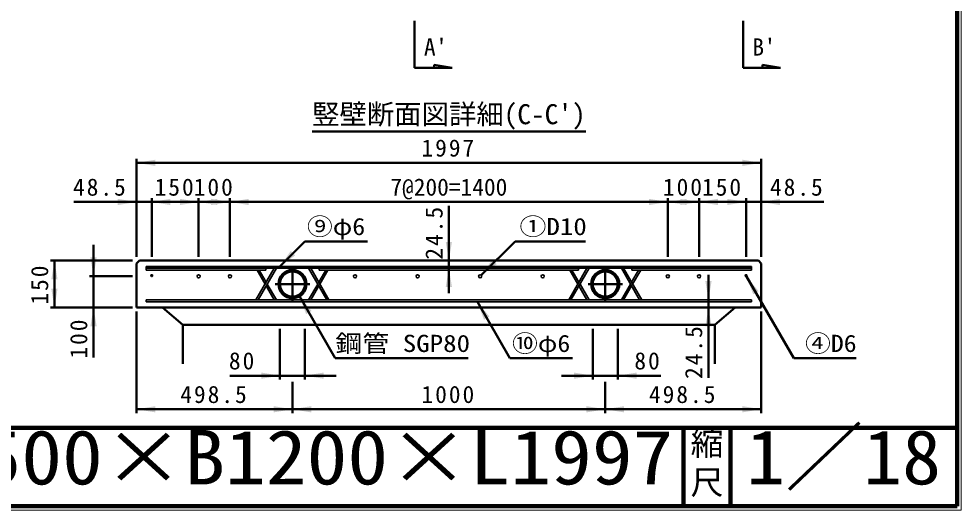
# Model space of a CAD drawing. Units: millimetres, scale not verified, with parts at other scales. Extents: x 100 to 4105, y 100 to 2870.
# Drawn here: x 2900 to 4105, y 100 to 728 of the extents above; entities that cross this region are included whole.
import ezdxf
from ezdxf.enums import TextEntityAlignment as Align

# ---------------------------------------------------------------- set-up
doc = ezdxf.new("R2010")
doc.units = ezdxf.units.MM
doc.header["$LTSCALE"] = 5
doc.linetypes.add('USER2', pattern=[13.4, 10, -1.2, 1, -1.2])
doc.layers.add('V-nasSTD', color=7, linetype='Continuous', lineweight=50)
doc.styles.add('ＭＳ ゴシック', font='')
doc.styles.get('ＭＳ ゴシック').set_extended_font_data('MS Gothic')

msp = doc.modelspace()

# ---------------------------------------------------------------- hatches: boundary and pattern name
at = {"layer": 'V-nasSTD'}
for points in [[(3074.459, 543.932), (3074.459, 539.932), (3050.459, 543.932), (3074.459, 547.932)], [(3825.259, 543.932), (3825.259, 539.932), (3849.259, 543.932), (3825.259, 547.932)], [(3026.459, 493.932), (3026.459, 489.932), (3050.459, 493.932), (3026.459, 497.932)], [(3093.859, 493.932), (3093.859, 489.932), (3069.859, 493.932), (3093.859, 497.932)], [(3105.859, 493.932), (3105.859, 489.932), (3129.859, 493.932), (3105.859, 497.932)], [(3153.859, 493.932), (3153.859, 489.932), (3129.859, 493.932), (3153.859, 497.932)], [(3145.859, 493.932), (3145.859, 489.932), (3169.859, 493.932), (3145.859, 497.932)], [(3193.859, 493.932), (3193.859, 489.932), (3169.859, 493.932), (3193.859, 497.932)], [(3705.859, 493.932), (3705.859, 489.932), (3729.859, 493.932), (3705.859, 497.932)], [(3753.859, 493.932), (3753.859, 489.932), (3729.859, 493.932), (3753.859, 497.932)], [(3745.859, 493.932), (3745.859, 489.932), (3769.859, 493.932), (3745.859, 497.932)], [(3793.859, 493.932), (3793.859, 489.932), (3769.859, 493.932), (3793.859, 497.932)], [(3805.859, 493.932), (3805.859, 489.932), (3829.859, 493.932), (3805.859, 497.932)], [(3873.259, 493.932), (3873.259, 489.932), (3849.259, 493.932), (3873.259, 497.932)], [(3449.859, 442.932), (3453.859, 442.932), (3449.859, 418.932), (3445.859, 442.932)], [(2995.459, 422.932), (2999.459, 422.932), (2995.459, 398.932), (2991.459, 422.932)], [(3250.591, 428.503), (3253.419, 425.674), (3233.62, 411.532), (3247.762, 431.331)], [(2945.459, 394.932), (2941.459, 394.932), (2945.459, 418.932), (2949.459, 394.932)], [(3508.243, 417.317), (3511.072, 414.489), (3491.273, 400.347), (3505.415, 420.146)], [(3449.859, 385.132), (3445.859, 385.132), (3449.859, 409.132), (3453.859, 385.132)], [(3842.459, 377.908), (3838.995, 375.908), (3830.459, 398.693), (3845.923, 379.908)], [(3781.859, 392.732), (3785.859, 392.732), (3781.859, 368.732), (3777.859, 392.732)], [(2945.459, 382.932), (2949.459, 382.932), (2945.459, 358.932), (2941.459, 382.932)], [(3270.859, 352.559), (3267.395, 350.559), (3258.859, 373.344), (3274.323, 354.559)], [(3498.319, 345.348), (3494.855, 343.348), (3486.319, 366.132), (3501.784, 347.348)], [(2995.459, 334.932), (2991.459, 334.932), (2995.459, 358.932), (2999.459, 334.932)], [(3781.859, 334.932), (3777.859, 334.932), (3781.859, 358.932), (3785.859, 334.932)], [(3209.859, 271.868), (3209.859, 275.868), (3233.859, 271.868), (3209.859, 267.868)], [(3289.859, 271.868), (3289.859, 267.868), (3265.859, 271.868), (3289.859, 275.868)], [(3609.859, 271.868), (3609.859, 275.868), (3633.859, 271.868), (3609.859, 267.868)], [(3689.859, 271.868), (3689.859, 267.868), (3665.859, 271.868), (3689.859, 275.868)], [(3074.459, 228.932), (3074.459, 224.932), (3050.459, 228.932), (3074.459, 232.932)], [(3225.859, 228.932), (3225.859, 224.932), (3249.859, 228.932), (3225.859, 232.932)], [(3273.859, 228.932), (3273.859, 224.932), (3249.859, 228.932), (3273.859, 232.932)], [(3625.859, 228.932), (3625.859, 224.932), (3649.859, 228.932), (3625.859, 232.932)], [(3673.859, 228.932), (3673.859, 224.932), (3649.859, 228.932), (3673.859, 232.932)], [(3825.259, 228.932), (3825.259, 224.932), (3849.259, 228.932), (3825.259, 232.932)]]:
    msp.add_hatch(color=256, dxfattribs=at).paths.add_polyline_path(points)

# ---------------------------------------------------------------- linework, layer by layer
at = {"layer": 'V-nasSTD', "lineweight": 100}
for p, q in [((4100, 105), (4100, 2865)), ((105, 205), (4100, 205)), ((3750, 205), (3750, 105)), ((3810, 205), (3810, 105)), ((105, 105), (4100, 105))]:
    msp.add_line(p, q, dxfattribs=at)
at = {"layer": 'V-nasSTD'}
for p, q in [((3406.072, 725.468), (3406.072, 665.468)), ((3826.072, 725.468), (3826.072, 665.468)), ((3431.072, 665.468), (3406.072, 665.468)), ((3431.072, 665.468), (3431.072, 669.308)), ((3431.072, 669.308), (3454.112, 665.468)), ((3431.072, 665.468), (3454.112, 665.468)), ((3851.072, 665.468), (3826.072, 665.468)), ((3851.072, 665.468), (3851.072, 669.308)), ((3851.072, 669.308), (3874.112, 665.468)), ((3874.112, 665.468), (3851.072, 665.468)), ((3274.859, 583.932), (3624.859, 583.932)), ((3050.459, 423.932), (3050.459, 548.932)), ((3849.259, 543.932), (3050.459, 543.932)), ((3849.259, 423.932), (3849.259, 548.932)), ((3069.859, 423.932), (3069.859, 498.932)), ((3129.859, 423.932), (3129.859, 498.932)), ((3169.859, 423.932), (3169.859, 498.932)), ((3729.859, 423.932), (3729.859, 498.932)), ((3769.859, 423.932), (3769.859, 498.932)), ((3829.859, 423.932), (3829.859, 498.932)), ((3050.459, 493.932), (2970.459, 493.932)), ((3069.859, 493.932), (3050.459, 493.932)), ((3129.859, 493.932), (3069.859, 493.932)), ((3169.859, 493.932), (3129.859, 493.932)), ((3169.859, 493.932), (3729.859, 493.932)), ((3449.859, 418.932), (3449.859, 488.932)), ((3729.859, 493.932), (3769.859, 493.932)), ((3769.859, 493.932), (3829.859, 493.932)), ((3829.859, 493.932), (3849.259, 493.932)), ((3849.259, 493.932), (3929.259, 493.932)), ((2995.459, 438.932), (2995.459, 398.932)), ((3265.62, 443.532), (3233.62, 411.532)), ((3265.62, 443.532), (3345.62, 443.532)), ((3534.459, 443.532), (3491.273, 400.347)), ((3534.459, 443.532), (3624.459, 443.532)), ((2940.459, 418.932), (3045.459, 418.932)), ((2945.459, 418.932), (2945.459, 358.932)), ((3054.059, 418.932), (3050.459, 415.332)), ((3050.459, 415.332), (3050.459, 358.932)), ((3845.659, 418.932), (3054.059, 418.932)), ((3449.859, 409.132), (3449.859, 418.932)), ((3849.259, 415.332), (3845.659, 418.932)), ((3849.259, 358.932), (3849.259, 415.332)), ((2990.459, 398.932), (3045.459, 398.932)), ((2995.459, 398.932), (2995.459, 358.932)), ((3449.859, 377.132), (3449.859, 409.132)), ((3781.859, 400.732), (3781.859, 368.732)), ((3890.827, 294.132), (3830.459, 398.693)), ((3304.591, 294.132), (3258.859, 373.344)), ((3527.889, 294.132), (3486.319, 366.132)), ((3781.859, 358.932), (3781.859, 368.732)), ((2940.459, 358.932), (3045.459, 358.932)), ((2995.459, 358.932), (2995.459, 294.932)), ((3050.459, 358.932), (3849.259, 358.932)), ((3050.459, 353.932), (3050.459, 223.932)), ((3109.859, 336.868), (3083.68, 358.932)), ((3781.859, 358.932), (3781.859, 268.932)), ((3816.037, 358.932), (3789.859, 336.868)), ((3849.259, 353.932), (3849.259, 223.932)), ((3109.859, 286.932), (3109.859, 336.868)), ((3109.859, 336.868), (3789.859, 336.868)), ((3233.859, 331.868), (3233.859, 266.868)), ((3265.859, 331.868), (3265.859, 266.868)), ((3633.859, 331.868), (3633.859, 266.868)), ((3665.859, 331.868), (3665.859, 266.868)), ((3789.859, 286.932), (3789.859, 336.868)), ((3304.591, 294.132), (3474.591, 294.132)), ((3527.889, 294.132), (3607.889, 294.132)), ((3970.827, 294.132), (3890.827, 294.132)), ((3233.859, 271.868), (3169.859, 271.868)), ((3265.859, 271.868), (3233.859, 271.868)), ((3305.859, 271.868), (3265.859, 271.868)), ((3593.859, 271.868), (3633.859, 271.868)), ((3633.859, 271.868), (3665.859, 271.868)), ((3665.859, 271.868), (3720.859, 271.868)), ((3249.859, 263.932), (3249.859, 223.932)), ((3649.859, 263.932), (3649.859, 223.932)), ((3249.859, 228.932), (3050.459, 228.932)), ((3649.859, 228.932), (3249.859, 228.932)), ((3849.259, 228.932), (3649.859, 228.932))]:
    msp.add_line(p, q, dxfattribs=at)
at = {"layer": 'V-nasSTD', "lineweight": 35}
for p, q in [((3062.859, 411.532), (3062.859, 409.132)), ((3836.859, 411.532), (3062.859, 411.532)), ((3836.859, 409.132), (3836.859, 411.532)), ((3062.859, 409.132), (3836.859, 409.132)), ((3062.859, 409.132), (3062.859, 406.732)), ((3062.859, 406.732), (3215.859, 406.732)), ((3226.481, 409.132), (3203.156, 368.732)), ((3204.542, 406.732), (3214.818, 388.932)), ((3205.927, 368.732), (3229.252, 409.132)), ((3216.204, 391.332), (3207.313, 406.732)), ((3215.859, 409.132), (3215.859, 406.732)), ((3270.465, 409.132), (3293.79, 368.732)), ((3296.561, 368.732), (3273.236, 409.132)), ((3283.513, 391.332), (3292.404, 406.732)), ((3283.859, 409.132), (3283.859, 406.732)), ((3283.859, 406.732), (3615.859, 406.732)), ((3295.176, 406.732), (3284.899, 388.932)), ((3626.481, 409.132), (3603.156, 368.732)), ((3604.542, 406.732), (3614.818, 388.932)), ((3605.927, 368.732), (3629.252, 409.132)), ((3616.204, 391.332), (3607.313, 406.732)), ((3615.859, 406.732), (3615.859, 409.132)), ((3670.465, 409.132), (3693.79, 368.732)), ((3696.561, 368.732), (3673.236, 409.132)), ((3683.513, 391.332), (3692.404, 406.732)), ((3683.859, 409.132), (3683.859, 406.732)), ((3683.859, 406.732), (3836.859, 406.732)), ((3695.176, 406.732), (3684.899, 388.932)), ((3836.859, 406.732), (3836.859, 409.132)), ((3226.481, 368.732), (3216.204, 386.532)), ((3217.59, 388.932), (3229.252, 368.732)), ((3270.465, 368.732), (3282.128, 388.932)), ((3283.513, 386.532), (3273.236, 368.732)), ((3626.481, 368.732), (3616.204, 386.532)), ((3617.59, 388.932), (3629.252, 368.732)), ((3670.465, 368.732), (3682.128, 388.932)), ((3683.513, 386.532), (3673.236, 368.732)), ((3062.859, 368.732), (3062.859, 366.332)), ((3836.859, 368.732), (3062.859, 368.732)), ((3062.859, 366.332), (3836.859, 366.332)), ((3836.859, 366.332), (3836.859, 368.732))]:
    msp.add_line(p, q, dxfattribs=at)
at = {"layer": 'V-nasSTD', "linetype": 'USER2'}
for p, q in [((3249.859, 410.932), (3249.859, 366.932)), ((3649.859, 410.932), (3649.859, 366.932)), ((3227.859, 388.932), (3271.859, 388.932)), ((3627.859, 388.932), (3671.859, 388.932))]:
    msp.add_line(p, q, dxfattribs=at)
at = {"layer": 'V-nasSTD', "lineweight": 13}
msp.add_lwpolyline([(100, 100), (100, 2870), (4105, 2870), (4105, 100)], close=True, dxfattribs=at)
at = {"layer": 'V-nasSTD', "lineweight": 35}
for centre, radius in [((3069.859, 399.732), 1.2), ((3129.859, 398.932), 2), ((3169.859, 398.932), 2), ((3329.859, 398.932), 2), ((3409.859, 398.932), 2), ((3489.859, 398.932), 2), ((3569.859, 398.932), 2), ((3729.859, 398.932), 2), ((3769.859, 398.932), 2), ((3829.859, 399.732), 1.2)]:
    msp.add_circle(centre, radius, dxfattribs=at)
at = {"layer": 'V-nasSTD'}
for centre, radius in [((3249.859, 388.932), 18), ((3249.859, 388.932), 16), ((3649.859, 388.932), 18), ((3649.859, 388.932), 16)]:
    msp.add_circle(centre, radius, dxfattribs=at)

# ---------------------------------------------------------------- texts
at = {"layer": 'V-nasSTD', "style": 'ＭＳ ゴシック'}
for s, height, p in [("A'", 21.99, (3432.961, 703.025)), ("B'", 21.99, (3852.961, 703.025)), ("竪壁断面図詳細(C-C')", 25.66, (3449.859, 618.932)), ('7@200=1400', 21.99, (3449.859, 523.932))]:
    msp.add_text(s, height=height, dxfattribs=at).set_placement(p, align=Align.TOP_CENTER)
for s, width, p in [('⑨φ6', 1.1, (3305.62, 473.532)), ('①D10', 1.15, (3583.209, 473.532)), ('鋼管 SGP80', 1.15, (3390.841, 324.132)), ('⑩φ6', 1.1, (3567.889, 324.132)), ('④D6', 1.1, (3938.327, 324.132))]:
    msp.add_text(s, height=21.99, dxfattribs=dict(at, width=width)).set_placement(p, align=Align.TOP_CENTER)
for s, p in [('縮', (3758.982, 200.999)), ('尺', (3758.976, 151.01))]:
    msp.add_text(s, height=30.79, dxfattribs=at).set_placement(p, align=Align.TOP_LEFT)
for s, width, p in [('1／18', 1.05, (3830.25, 202.582)), ('H1500×B1200×L1997', 1.1, (2746.75, 202.508))]:
    msp.add_text(s, height=69.65, dxfattribs=dict(at, width=width)).set_placement(p, align=Align.TOP_LEFT)
at = {"layer": 'V-nasSTD', "char_height": 21.99, "attachment_point": 2, "style": 'ＭＳ ゴシック'}
for s, insert in [('\\T1.17;1997', (3449.859, 573.932)), ('\\T1.17;48.5', (3004.209, 523.932)), ('\\T1.17;150', (3099.859, 523.932)), ('\\T1.17;100', (3149.859, 523.932)), ('\\T1.17;100', (3749.859, 523.932)), ('\\T1.17;150', (3799.859, 523.932)), ('\\T1.17;48.5', (3895.509, 523.932)), ('\\T1.17;80', (3186.109, 301.868)), ('\\T1.17;80', (3704.609, 301.868)), ('\\T1.17;498.5', (3150.159, 258.932)), ('\\T1.17;1000', (3449.859, 258.932)), ('\\T1.17;498.5', (3749.559, 258.932))]:
    msp.add_mtext(s, dxfattribs=dict(at, insert=insert))
at = {"layer": 'V-nasSTD', "char_height": 21.99, "attachment_point": 2, "rotation": 90, "style": 'ＭＳ ゴシック'}
for s, insert in [('\\T1.17;24.5', (3419.859, 455.182)), ('\\T1.17;150', (2915.459, 388.932)), ('\\T1.17;100', (2965.459, 319.932)), ('\\T1.17;24.5', (3751.859, 302.682))]:
    msp.add_mtext(s, dxfattribs=dict(at, insert=insert))

doc.saveas('drawing.dxf')
